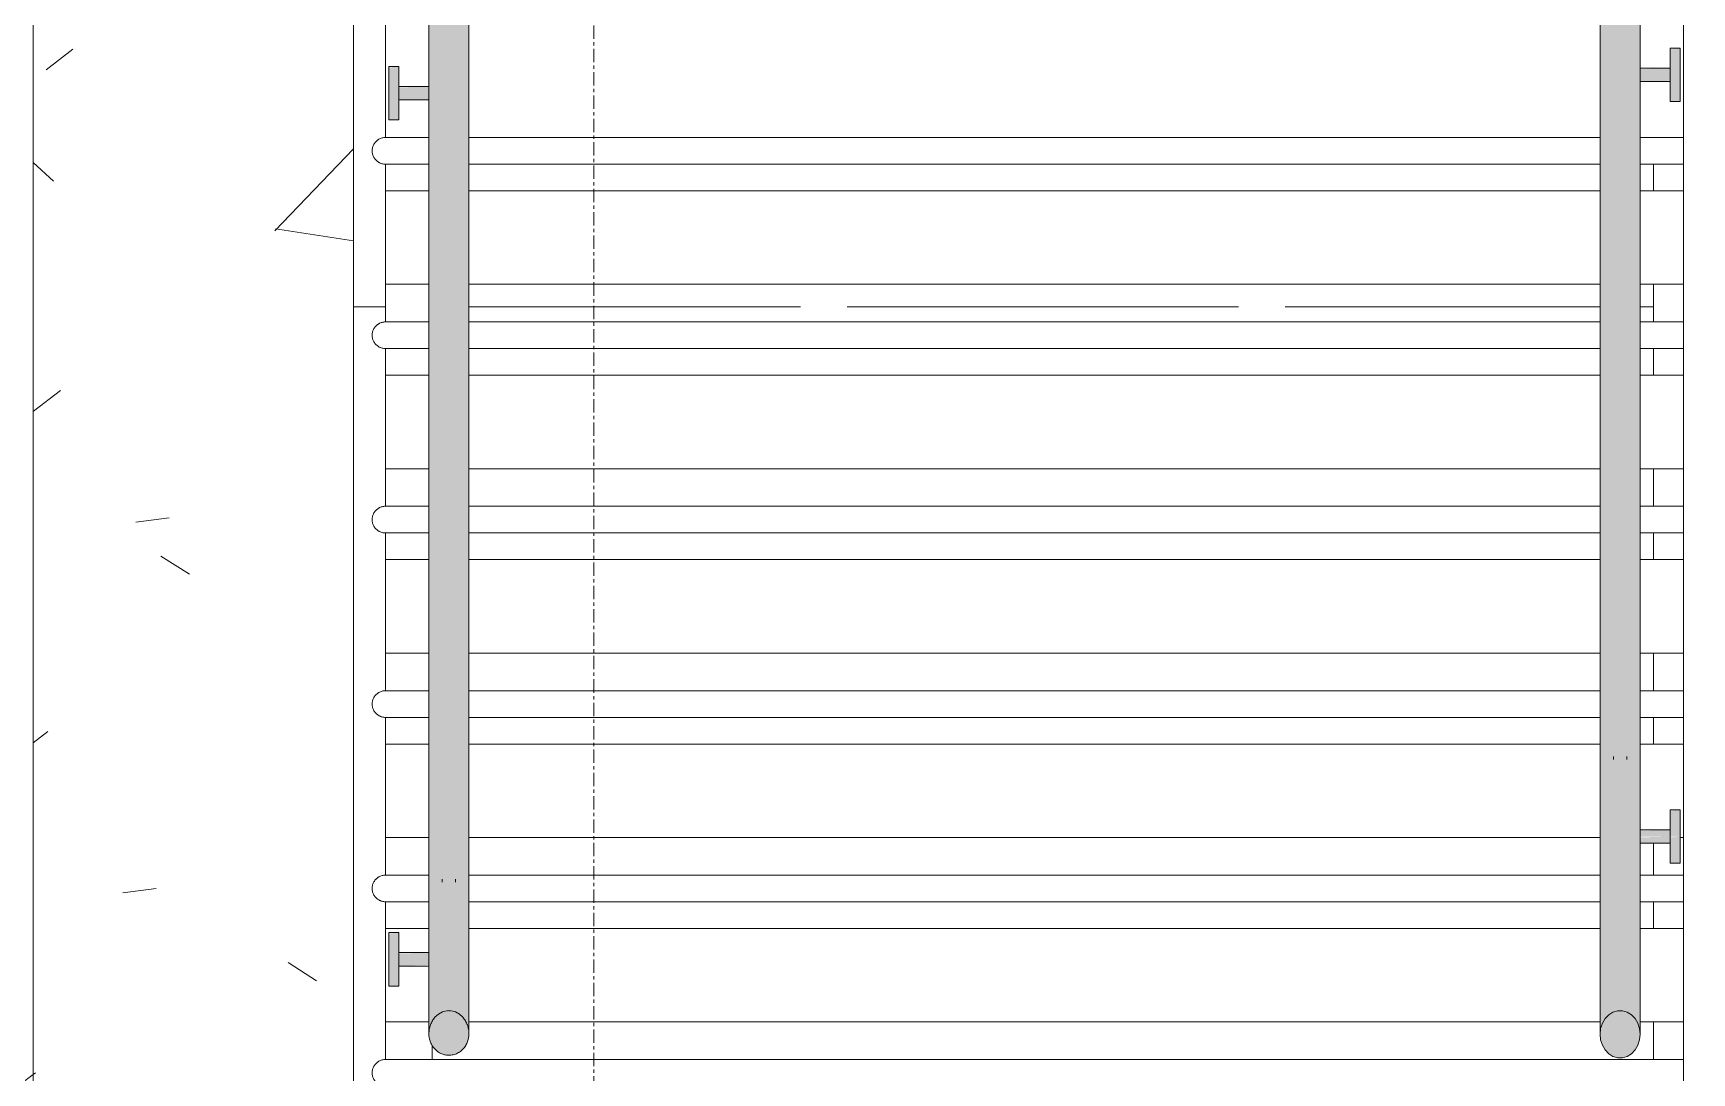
# Model space of a CAD drawing. Header units: inches. Extents: x -4168 to 1483, y -300 to 637.
# Drawn here: x -491.6 to -429.5, y -42 to -3 of the extents above; entities that cross this region are included whole.
import ezdxf

# ---------------------------------------------------------------- set-up
doc = ezdxf.new("R2010")
doc.units = ezdxf.units.IN
doc.header["$MEASUREMENT"] = 0
doc.linetypes.add('Grid Line 1_2_', pattern=[0.875, 0.5, -0.125, 0.125, -0.125])
for name, color, linetype, lineweight in [('0-3', 55, 'Continuous', 9), ('0-5', 10, 'Continuous', 5), ('A-FLOR-8', 55, 'Continuous', 9), ('A-FLOR-HRAL-1', 55, 'Continuous', 9), ('A-FLOR-HRAL-2', 7, 'Continuous', 9), ('A-FLOR-HRAL-4', 41, 'Continuous', 9), ('A-FLOR-PATT-1', 45, 'Continuous', 9), ('A-WALL-PATT-2', 45, 'Continuous', 9), ('I-WALL-3', 7, 'Continuous', 9), ('I-WALL-4', 55, 'Continuous', 9), ('S-FNDN-1', 7, 'Continuous', 9), ('S-GRID-1', 1, 'Grid Line 1_2_', 9), ('S-STRS-3', 55, 'Continuous', 9)]:
    doc.layers.add(name, color=color, linetype=linetype, lineweight=lineweight)
pattern_1 = [(50, (-10964.796, 146.633), (27.5427, -2.4099), [2.88, -31.68]), (355, (-10964.796, 146.633), (-5.32784, 28.8843), [2.304, -25.344]), (100.451, (-10962.5, 146.432), (22.2153, 26.4739), [2.448, -26.924]), (46.184, (-10964.796, 154.313), (40.9819, -6.3564), [4.32, -47.52]), (96.636, (-10961.38, 153.784), (35.8907, 37.4062), [3.671, -40.386]), (351.184, (-10964.796, 154.313), (35.891, 37.4062), [3.456, -38.016]), (21, (-10960.956, 152.393), (22.92104, -15.46073), [2.88, -31.68]), (326, (-10960.956, 152.393), (9.3435, 27.8457), [2.304, -25.344]), (71.451, (-10959.045, 151.105), (32.2648, 12.3844), [2.448, -26.924]), (37.5, (-10964.796, 146.633), (0.46686, 12.78271), [1.267, -23.77, 1.267, -24.461, -25.44]), (37.5, (-10964.796, 146.633), (0.46686, 12.78271), [-50.765, 1.267, -24.173]), (7.5, (-10964.796, 146.633), (10.10159, 15.1451), [1.267, -13.402, 1.267, -23.194, -9.696]), (7.5, (-10964.796, 146.633), (10.10159, 15.1451), [-39.13, 1.267, -8.429]), (327.5, (-10973.359, 146.633), (20.49916, -0.86578), [1.267, -8.333, 1.267, -28.685, -39.744]), (327.5, (-10973.359, 146.633), (20.49916, -0.86578), [-39.552, 1.267, -38.477]), (317.5, (-10977.199, 146.633), (22.39478, 3.8443), [1.267, -11.213, 1.267, -18.624, -28.224]), (317.5, (-10977.199, 146.633), (22.39478, 3.8443), [-32.371, 1.267, -26.957])]

# ---------------------------------------------------------------- blocks, each defined once
blk = doc.blocks.new('Railing - Handrail - Bracket-2694517-BUILDING SECTION - EAST_WEST AT RAMP - LOOKING SOUTH')
at = {"layer": 'A-FLOR-HRAL-2'}
for points in [[(-11494.489, -33.102), (-11494.489, -32.102), (-11494.864, -32.136), (-11494.864, -33.102)], [(-11494.864, -33.102), (-11494.864, -32.852), (-11495.989, -32.886), (-11495.989, -33.102), (-11495.775, -33.102)], [(-11494.864, -33.352), (-11494.864, -33.102), (-11495.989, -33.136), (-11495.989, -33.352), (-11494.878, -33.352)], [(-11494.489, -34.102), (-11494.489, -33.102), (-11494.864, -33.136), (-11494.864, -34.102), (-11494.721, -34.102)]]:
    blk.add_hatch(color=256, dxfattribs=at).paths.add_polyline_path(points, flags=0)
at = {"layer": 'A-FLOR-HRAL-1'}
for p, q in [((-11496.989, -30.102), (-11496.989, -30.217)), ((-11496.489, -30.217), (-11496.489, -30.102)), ((-11494.489, -32.102), (-11494.864, -32.102)), ((-11494.864, -33.102), (-11494.864, -32.102)), ((-11494.489, -32.102), (-11494.489, -33.102)), ((-11494.864, -32.852), (-11495.989, -32.852)), ((-11495.989, -33.352), (-11494.864, -33.352)), ((-11494.864, -34.102), (-11494.864, -33.102)), ((-11494.489, -33.102), (-11494.489, -34.102)), ((-11494.864, -34.102), (-11494.489, -34.102))]:
    blk.add_line(p, q, dxfattribs=at)
blk = doc.blocks.new('Railing - Handrail - Bracket-2694519-BUILDING SECTION - EAST_WEST AT RAMP - LOOKING SOUTH')
at = {"layer": 'A-FLOR-HRAL-2'}
for points in [[(-11494.489, -4.563), (-11494.489, -3.563), (-11494.864, -3.597), (-11494.864, -4.563), (-11494.752, -4.563)], [(-11495.989, -4.563), (-11494.864, -4.563), (-11494.864, -4.313), (-11495.989, -4.347), (-11495.989, -4.498)], [(-11495.377, -4.813), (-11494.864, -4.78), (-11494.864, -4.563), (-11495.989, -4.563), (-11495.989, -4.813)], [(-11494.489, -5.563), (-11494.489, -4.563), (-11494.864, -4.563), (-11494.864, -5.563)]]:
    blk.add_hatch(color=256, dxfattribs=at).paths.add_polyline_path(points, flags=0)
at = {"layer": 'A-FLOR-HRAL-1'}
for p, q in [((-11496.989, -1.563), (-11496.989, -1.681)), ((-11496.489, -1.681), (-11496.489, -1.563)), ((-11494.489, -3.563), (-11494.864, -3.563)), ((-11494.864, -4.563), (-11494.864, -3.563)), ((-11494.489, -3.563), (-11494.489, -4.563)), ((-11494.864, -4.313), (-11495.989, -4.313)), ((-11495.989, -4.813), (-11494.864, -4.813)), ((-11494.864, -5.563), (-11494.864, -4.563)), ((-11494.489, -4.563), (-11494.489, -5.563)), ((-11494.864, -5.563), (-11494.489, -5.563))]:
    blk.add_line(p, q, dxfattribs=at)
blk = doc.blocks.new('Railing - Railing-2659696-BUILDING SECTION - EAST_WEST AT RAMP - LOOKING SOUTH')
at = {"layer": 'A-FLOR-HRAL-4'}
for points in [[(-11497.489, -40.509), (-11497.403, -40.097), (-11497.27, -39.889), (-11497.114, -39.748), (-11496.934, -39.66), (-11496.739, -39.63), (-11496.545, -39.66), (-11496.427, -39.71), (-11496.209, -39.889), (-11496.106, -40.045), (-11496.015, -40.285), (-11496.011, -40.297), (-11495.989, -40.297), (-11496.015, 35.223), (-11496.178, 35.473), (-11496.313, 35.575), (-11496.427, 35.63), (-11496.739, 35.694), (-11497.114, 35.609), (-11497.301, 35.473), (-11497.403, 35.346), (-11497.468, 35.199), (-11497.489, 35.059), (-11497.489, -40.297)], [(-11496.83, -41.388), (-11496.649, -41.388), (-11496.427, -41.308), (-11496.313, -41.238), (-11496.09, -40.945), (-11496.015, -40.732), (-11496.011, -40.721), (-11496.011, -40.297), (-11496.106, -40.045), (-11496.209, -39.889), (-11496.427, -39.71), (-11496.545, -39.66), (-11496.739, -39.63), (-11496.934, -39.66), (-11497.114, -39.748), (-11497.27, -39.889), (-11497.389, -40.072), (-11497.464, -40.285), (-11497.468, -40.297), (-11497.468, -40.721), (-11497.389, -40.945), (-11497.301, -41.096), (-11497.051, -41.309), (-11497.005, -41.337)]]:
    blk.add_hatch(color=256, dxfattribs=at).paths.add_polyline_path(points, flags=0)
at = {"layer": 'A-FLOR-HRAL-1'}
for p, q in [((-11497.489, 35.059), (-11497.489, -40.509)), ((-11495.989, -40.509), (-11495.989, 35.059))]:
    blk.add_line(p, q, dxfattribs=at)
at = {"layer": 'A-FLOR-HRAL-2', "flags": 128}
for points in [[(-11495.989, -40.509), (-11496.011, -40.297), (-11496.075, -40.097), (-11496.178, -39.922), (-11496.313, -39.78), (-11496.473, -39.681), (-11496.649, -39.63), (-11496.83, -39.63), (-11497.005, -39.681), (-11497.165, -39.78), (-11497.301, -39.922), (-11497.403, -40.097), (-11497.468, -40.297), (-11497.489, -40.509)], [(-11497.489, -40.509), (-11497.468, -40.721), (-11497.403, -40.92), (-11497.301, -41.096), (-11497.165, -41.238), (-11497.005, -41.337), (-11496.83, -41.388), (-11496.649, -41.388), (-11496.473, -41.337), (-11496.313, -41.238), (-11496.178, -41.096), (-11496.075, -40.92), (-11496.011, -40.721), (-11495.989, -40.509)]]:
    blk.add_lwpolyline(points, dxfattribs=at)
for name in ['Railing - Handrail - Bracket-2694519-BUILDING SECTION - EAST_WEST AT RAMP - LOOKING SOUTH', 'Railing - Handrail - Bracket-2694517-BUILDING SECTION - EAST_WEST AT RAMP - LOOKING SOUTH']:
    blk.add_blockref(name, (0, 0))
blk = doc.blocks.new('Railing - Handrail - Bracket-2694525-BUILDING SECTION - EAST_WEST AT RAMP - LOOKING SOUTH')
at = {"layer": 'A-FLOR-HRAL-2'}
for points in [[(-11542.489, -5.25), (-11542.489, -4.25), (-11542.864, -4.284), (-11542.864, -5.25)], [(-11542.489, -6.25), (-11542.489, -5.25), (-11542.864, -5.25), (-11542.864, -6.25)], [(-11542.087, -5.25), (-11541.364, -5.25), (-11541.364, -5), (-11542.489, -5.033), (-11542.489, -5.25)], [(-11541.364, -5.5), (-11541.364, -5.25), (-11542.489, -5.25), (-11542.489, -5.5)]]:
    blk.add_hatch(color=256, dxfattribs=at).paths.add_polyline_path(points, flags=0)
at = {"layer": 'A-FLOR-HRAL-1'}
for p, q in [((-11540.864, -2.25), (-11540.864, -2.368)), ((-11540.364, -2.368), (-11540.364, -2.25)), ((-11542.489, -4.25), (-11542.864, -4.25)), ((-11542.864, -5.25), (-11542.864, -4.25)), ((-11542.489, -4.25), (-11542.489, -5.25)), ((-11542.864, -6.25), (-11542.864, -5.25)), ((-11541.364, -5), (-11542.489, -5)), ((-11542.489, -5.25), (-11542.489, -6.25)), ((-11542.489, -5.5), (-11541.364, -5.5)), ((-11542.864, -6.25), (-11542.489, -6.25))]:
    blk.add_line(p, q, dxfattribs=at)
blk = doc.blocks.new('Railing - Handrail - Bracket-2694527-BUILDING SECTION - EAST_WEST AT RAMP - LOOKING SOUTH')
at = {"layer": 'A-FLOR-HRAL-2'}
for points in [[(-11542.864, -37.702), (-11542.489, -37.702), (-11542.489, -36.702), (-11542.864, -36.736), (-11542.864, -37.443)], [(-11542.489, -38.702), (-11542.489, -37.702), (-11542.864, -37.702), (-11542.864, -38.702)], [(-11542.087, -37.702), (-11541.364, -37.702), (-11541.364, -37.452), (-11542.489, -37.485), (-11542.489, -37.702)], [(-11542.489, -37.952), (-11541.364, -37.917), (-11541.364, -37.702), (-11542.489, -37.702), (-11542.489, -37.943)]]:
    blk.add_hatch(color=256, dxfattribs=at).paths.add_polyline_path(points, flags=0)
at = {"layer": 'A-FLOR-HRAL-1'}
for p, q in [((-11540.864, -34.702), (-11540.864, -34.817)), ((-11540.364, -34.817), (-11540.364, -34.702)), ((-11542.489, -36.702), (-11542.864, -36.702)), ((-11542.864, -37.702), (-11542.864, -36.702)), ((-11542.489, -36.702), (-11542.489, -37.702)), ((-11542.864, -38.702), (-11542.864, -37.702)), ((-11541.364, -37.452), (-11542.489, -37.452)), ((-11542.489, -37.702), (-11542.489, -38.702)), ((-11542.489, -37.952), (-11541.364, -37.952)), ((-11542.864, -38.702), (-11542.489, -38.702))]:
    blk.add_line(p, q, dxfattribs=at)
blk = doc.blocks.new('Railing - Railing-2658776-BUILDING SECTION - EAST_WEST AT RAMP - LOOKING SOUTH')
at = {"layer": 'A-FLOR-HRAL-4'}
for points in [[(-11541.364, -40.329), (-11541.305, -40.081), (-11541.136, -39.872), (-11540.857, -39.671), (-11540.532, -39.628), (-11540.223, -39.753), (-11539.924, -40.082), (-11539.864, -40.158), (-11539.89, 35.223), (-11539.965, 35.376), (-11540.084, 35.508), (-11540.239, 35.609), (-11540.614, 35.694), (-11540.989, 35.609), (-11541.145, 35.508), (-11541.264, 35.376), (-11541.349, 35.155), (-11541.364, 35.059), (-11541.364, -40.319)], [(-11540.75, -41.283), (-11540.479, -41.283), (-11540.227, -41.182), (-11539.996, -40.932), (-11539.89, -40.653), (-11539.879, -40.319), (-11539.996, -40.007), (-11540.239, -39.744), (-11540.42, -39.664), (-11540.809, -39.658), (-11541.006, -39.753), (-11541.234, -40.008), (-11541.35, -40.329), (-11541.339, -40.653), (-11541.264, -40.871), (-11541.2, -40.996), (-11541.002, -41.182), (-11540.75, -41.283)]]:
    blk.add_hatch(color=256, dxfattribs=at).paths.add_polyline_path(points, flags=0)
at = {"layer": 'A-FLOR-HRAL-1'}
for p, q in [((-11541.364, 35.059), (-11541.364, -40.329)), ((-11539.864, -40.329), (-11539.864, 35.059))]:
    blk.add_line(p, q, dxfattribs=at)
at = {"layer": 'A-FLOR-HRAL-1', "flags": 128}
for points in [[(-11541.364, -40.486), (-11541.364, -40.437), (-11541.364, -40.384), (-11541.364, -40.329)], [(-11539.864, -40.329), (-11539.864, -40.385), (-11539.864, -40.438), (-11539.864, -40.486)]]:
    blk.add_lwpolyline(points, dxfattribs=at)
at = {"layer": 'A-FLOR-HRAL-2', "flags": 128}
blk.add_lwpolyline([(-11540.093, -39.872), (-11540.223, -39.753), (-11540.372, -39.671), (-11540.532, -39.628), (-11540.697, -39.628), (-11540.857, -39.671), (-11541.006, -39.753), (-11541.136, -39.872)], dxfattribs=at)
at = {"layer": 'A-FLOR-HRAL-2'}
for points in [[(-11541.136, -39.872), (-11541.173, -39.915), (-11541.238, -40.005), (-11541.31, -40.157), (-11541.354, -40.319), (-11541.364, -40.429), (-11541.364, -40.486)], [(-11539.864, -40.486), (-11539.865, -40.429), (-11539.875, -40.319), (-11539.919, -40.157), (-11539.991, -40.005), (-11540.056, -39.915), (-11540.093, -39.872)]]:
    blk.add_open_spline(points, degree=3, dxfattribs=at)
blk.add_open_spline([(-11541.364, -40.486), (-11541.364, -40.58), (-11541.344, -40.712), (-11541.274, -40.882), (-11541.203, -40.999), (-11541.111, -41.101), (-11541.004, -41.186), (-11540.882, -41.248), (-11540.767, -41.283), (-11540.666, -41.296), (-11540.579, -41.297), (-11540.495, -41.288), (-11540.413, -41.269), (-11540.332, -41.239), (-11540.255, -41.2), (-11540.185, -41.155), (-11540.119, -41.099), (-11540.059, -41.036), (-11539.991, -40.948), (-11539.896, -40.767), (-11539.864, -40.603), (-11539.864, -40.486)], degree=3, knots=[0, 0, 0, 0, 0.111111, 0.166667, 0.222222, 0.277778, 0.333333, 0.388889, 0.444444, 0.479167, 0.513889, 0.548611, 0.583333, 0.618056, 0.652778, 0.6875, 0.722222, 0.756944, 0.791667, 0.861111, 1, 1, 1, 1], dxfattribs=at)
for name in ['Railing - Handrail - Bracket-2694525-BUILDING SECTION - EAST_WEST AT RAMP - LOOKING SOUTH', 'Railing - Handrail - Bracket-2694527-BUILDING SECTION - EAST_WEST AT RAMP - LOOKING SOUTH']:
    blk.add_blockref(name, (0, 0))
blk = doc.blocks.new('CTR - 1st Phase -Stairs _ Elevators_rvt-2-BUILDING SECTION - EAST_WEST AT RAMP - LOOKING SOUTH')
at = {"layer": 'A-WALL-PATT-2'}
h = blk.add_hatch(dxfattribs=at)
h.set_pattern_fill('FP_24', color=256, style=0, pattern_type=2)
h.set_pattern_definition([(0, (-10964.796, 146.633), (30.72, 7.68), [1.267, -21.773, 1.267, -21.773, -122.88]), (0, (-10964.796, 146.633), (30.72, 7.68), [-46.08, 1.267, -44.813, 1.267, -21.773, -53.76]), (0, (-10964.796, 146.633), (30.72, 7.68), [-115.2, 1.267, -14.093, 1.267, -37.133]), (120, (-10953.276, 150.473), (-22.011075, 22.7643), [1.267, -21.773, 1.267, -21.773, -122.88]), (120, (-10953.276, 150.473), (-22.011075, 22.7643), [-46.08, 1.267, -44.813, 1.267, -21.773, -53.76]), (120, (-10953.276, 150.473), (-22.011075, 22.7643), [-115.2, 1.267, -14.093, 1.267, -37.133]), (240, (-10949.436, 165.833), (-8.708925, -30.4443), [1.267, -21.773, 1.267, -21.773, -122.88]), (240, (-10949.436, 165.833), (-8.708925, -30.4443), [-46.08, 1.267, -44.813, 1.267, -21.773, -53.76]), (240, (-10949.436, 165.833), (-8.708925, -30.4443), [-115.2, 1.267, -14.093, 1.267, -37.133])])
h.paths.add_polyline_path([(-11494.364, -152), (-11493.739, -152), (-11493.739, -78), (-11494.364, -78), (-11494.364, -143.014)], flags=0)
h.paths.add_polyline_path([(-11493.739, -76), (-11493.739, 0), (-11494.364, 0), (-11494.364, -76)], flags=0)
at = {"layer": 'A-FLOR-8'}
blk.add_line((-11542.989, -6.909), (-11542.989, 0), dxfattribs=at)
at = {"layer": 'I-WALL-3'}
blk.add_line((-11494.364, 0), (-11494.364, -152), dxfattribs=at)
at = {"layer": 'I-WALL-4'}
for p, q in [((-11542.989, -13.25), (-11544.189, -13.25)), ((-11527.448, -13.25), (-11539.864, -13.25)), ((-11511.031, -13.25), (-11525.698, -13.25)), ((-11497.489, -13.25), (-11509.281, -13.25)), ((-11495.489, -13.25), (-11495.989, -13.25))]:
    blk.add_line(p, q, dxfattribs=at)
at = {"layer": 'S-STRS-3'}
for p, q in [((-11541.356, -6.909), (-11542.989, -6.909)), ((-11497.489, -6.909), (-11539.873, -6.909)), ((-11494.364, -6.909), (-11495.989, -6.909)), ((-11542.989, -8.909), (-11542.989, -7.909)), ((-11542.989, -7.909), (-11541.356, -7.909)), ((-11539.873, -7.909), (-11497.489, -7.909)), ((-11495.989, -7.909), (-11494.364, -7.909)), ((-11495.489, -7.909), (-11495.489, -8.909)), ((-11542.989, -12.409), (-11542.989, -8.909)), ((-11541.356, -8.909), (-11542.989, -8.909)), ((-11497.489, -8.909), (-11539.873, -8.909)), ((-11494.364, -8.909), (-11495.989, -8.909)), ((-11542.989, -13.818), (-11542.989, -12.409)), ((-11541.364, -12.409), (-11542.989, -12.409)), ((-11497.489, -12.409), (-11539.864, -12.409)), ((-11494.364, -12.409), (-11495.989, -12.409)), ((-11495.489, -12.409), (-11495.489, -13.818)), ((-11541.364, -13.818), (-11542.989, -13.818)), ((-11497.489, -13.818), (-11539.864, -13.818)), ((-11494.364, -13.818), (-11495.989, -13.818)), ((-11542.989, -15.818), (-11542.989, -14.818)), ((-11542.989, -14.818), (-11541.364, -14.818)), ((-11539.864, -14.818), (-11497.489, -14.818)), ((-11495.989, -14.818), (-11494.364, -14.818)), ((-11495.489, -14.818), (-11495.489, -15.818)), ((-11542.989, -19.318), (-11542.989, -15.818)), ((-11541.364, -15.818), (-11542.989, -15.818)), ((-11497.489, -15.818), (-11539.864, -15.818)), ((-11494.364, -15.818), (-11495.989, -15.818)), ((-11542.989, -20.727), (-11542.989, -19.318)), ((-11541.364, -19.318), (-11542.989, -19.318)), ((-11497.489, -19.318), (-11539.864, -19.318)), ((-11494.364, -19.318), (-11495.989, -19.318)), ((-11495.489, -19.318), (-11495.489, -20.727)), ((-11541.364, -20.727), (-11542.989, -20.727)), ((-11497.489, -20.727), (-11539.864, -20.727)), ((-11494.364, -20.727), (-11495.989, -20.727)), ((-11542.989, -22.727), (-11542.989, -21.727)), ((-11542.989, -21.727), (-11541.364, -21.727)), ((-11539.864, -21.727), (-11497.489, -21.727)), ((-11495.989, -21.727), (-11494.364, -21.727)), ((-11495.489, -21.727), (-11495.489, -22.727)), ((-11542.989, -26.227), (-11542.989, -22.727)), ((-11541.364, -22.727), (-11542.989, -22.727)), ((-11497.489, -22.727), (-11539.864, -22.727)), ((-11494.364, -22.727), (-11495.989, -22.727)), ((-11542.989, -27.636), (-11542.989, -26.227)), ((-11541.364, -26.227), (-11542.989, -26.227)), ((-11497.489, -26.227), (-11539.864, -26.227)), ((-11494.364, -26.227), (-11495.989, -26.227)), ((-11495.489, -26.227), (-11495.489, -27.636)), ((-11541.364, -27.636), (-11542.989, -27.636)), ((-11497.489, -27.636), (-11539.864, -27.636)), ((-11494.364, -27.636), (-11495.989, -27.636)), ((-11542.989, -29.636), (-11542.989, -28.636)), ((-11542.989, -28.636), (-11541.364, -28.636)), ((-11539.864, -28.636), (-11497.489, -28.636)), ((-11495.989, -28.636), (-11494.364, -28.636)), ((-11495.489, -28.636), (-11495.489, -29.636)), ((-11542.989, -33.136), (-11542.989, -29.636)), ((-11541.364, -29.636), (-11542.989, -29.636)), ((-11497.489, -29.636), (-11539.864, -29.636)), ((-11494.364, -29.636), (-11495.989, -29.636)), ((-11542.989, -34.545), (-11542.989, -33.136)), ((-11541.364, -33.136), (-11542.989, -33.136)), ((-11497.489, -33.136), (-11539.864, -33.136)), ((-11495.489, -33.344), (-11495.489, -34.545)), ((-11494.364, -33.136), (-11494.489, -33.136)), ((-11541.364, -34.545), (-11542.989, -34.545)), ((-11497.489, -34.545), (-11539.864, -34.545)), ((-11494.364, -34.545), (-11495.989, -34.545)), ((-11542.989, -36.545), (-11542.989, -35.545)), ((-11542.989, -35.545), (-11541.364, -35.545)), ((-11539.864, -35.545), (-11497.489, -35.545)), ((-11495.989, -35.545), (-11494.364, -35.545)), ((-11495.489, -35.545), (-11495.489, -36.545)), ((-11542.989, -40.045), (-11542.989, -36.545)), ((-11541.364, -36.545), (-11542.989, -36.545)), ((-11497.489, -36.545), (-11539.864, -36.545)), ((-11494.364, -36.545), (-11495.989, -36.545)), ((-11542.989, -41.455), (-11542.989, -40.045)), ((-11541.364, -40.045), (-11542.989, -40.045)), ((-11497.489, -40.045), (-11539.864, -40.045)), ((-11494.364, -40.045), (-11495.989, -40.045)), ((-11495.489, -40.045), (-11495.489, -41.455)), ((-11541.239, -40.919), (-11541.239, -41.455)), ((-11494.364, -41.455), (-11542.989, -41.455))]:
    blk.add_line(p, q, dxfattribs=at)
for points in [[(-11542.989, -6.909), (-11543.034, -6.909), (-11543.098, -6.918), (-11543.181, -6.946), (-11543.23, -6.97), (-11543.267, -6.993), (-11543.303, -7.018), (-11543.336, -7.047), (-11543.365, -7.079), (-11543.393, -7.113), (-11543.424, -7.158), (-11543.453, -7.217), (-11543.481, -7.3), (-11543.495, -7.409), (-11543.481, -7.518), (-11543.453, -7.601), (-11543.424, -7.66), (-11543.393, -7.705), (-11543.365, -7.739), (-11543.336, -7.771), (-11543.295, -7.807), (-11543.249, -7.837), (-11543.211, -7.858), (-11543.171, -7.876), (-11543.098, -7.9), (-11543.034, -7.909), (-11542.989, -7.909)], [(-11542.989, -13.818), (-11543.034, -13.818), (-11543.098, -13.827), (-11543.181, -13.855), (-11543.23, -13.879), (-11543.267, -13.902), (-11543.303, -13.928), (-11543.336, -13.956), (-11543.365, -13.988), (-11543.393, -14.022), (-11543.424, -14.067), (-11543.453, -14.126), (-11543.481, -14.209), (-11543.495, -14.318), (-11543.481, -14.427), (-11543.453, -14.51), (-11543.424, -14.569), (-11543.393, -14.614), (-11543.365, -14.648), (-11543.336, -14.68), (-11543.295, -14.716), (-11543.249, -14.746), (-11543.211, -14.767), (-11543.171, -14.785), (-11543.098, -14.81), (-11543.034, -14.818), (-11542.989, -14.818)], [(-11542.989, -20.727), (-11543.034, -20.727), (-11543.098, -20.736), (-11543.181, -20.764), (-11543.23, -20.788), (-11543.267, -20.811), (-11543.303, -20.837), (-11543.336, -20.866), (-11543.365, -20.897), (-11543.393, -20.931), (-11543.424, -20.977), (-11543.453, -21.035), (-11543.481, -21.118), (-11543.495, -21.227), (-11543.481, -21.336), (-11543.453, -21.419), (-11543.424, -21.478), (-11543.393, -21.523), (-11543.365, -21.557), (-11543.336, -21.589), (-11543.295, -21.625), (-11543.249, -21.655), (-11543.211, -21.676), (-11543.171, -21.694), (-11543.098, -21.719), (-11543.034, -21.727), (-11542.989, -21.727)], [(-11542.989, -27.636), (-11543.034, -27.636), (-11543.098, -27.645), (-11543.181, -27.673), (-11543.23, -27.697), (-11543.267, -27.72), (-11543.303, -27.746), (-11543.336, -27.775), (-11543.365, -27.806), (-11543.393, -27.84), (-11543.424, -27.886), (-11543.453, -27.944), (-11543.481, -28.027), (-11543.495, -28.136), (-11543.481, -28.245), (-11543.453, -28.328), (-11543.424, -28.387), (-11543.393, -28.433), (-11543.365, -28.466), (-11543.336, -28.498), (-11543.295, -28.534), (-11543.249, -28.565), (-11543.211, -28.585), (-11543.171, -28.603), (-11543.098, -28.628), (-11543.034, -28.636), (-11542.989, -28.636)], [(-11542.989, -34.545), (-11543.034, -34.545), (-11543.098, -34.554), (-11543.181, -34.582), (-11543.23, -34.606), (-11543.267, -34.629), (-11543.303, -34.655), (-11543.336, -34.684), (-11543.365, -34.716), (-11543.393, -34.749), (-11543.424, -34.795), (-11543.453, -34.854), (-11543.481, -34.936), (-11543.495, -35.045), (-11543.481, -35.155), (-11543.453, -35.237), (-11543.424, -35.296), (-11543.393, -35.342), (-11543.365, -35.375), (-11543.336, -35.407), (-11543.295, -35.443), (-11543.249, -35.474), (-11543.211, -35.494), (-11543.171, -35.512), (-11543.098, -35.537), (-11543.034, -35.545), (-11542.989, -35.545)], [(-11542.989, -41.455), (-11543.034, -41.455), (-11543.098, -41.463), (-11543.181, -41.491), (-11543.23, -41.515), (-11543.267, -41.539), (-11543.303, -41.564), (-11543.336, -41.593), (-11543.365, -41.625), (-11543.393, -41.658), (-11543.424, -41.704), (-11543.453, -41.763), (-11543.481, -41.845), (-11543.495, -41.955), (-11543.481, -42.064), (-11543.453, -42.146), (-11543.424, -42.205), (-11543.393, -42.251), (-11543.365, -42.284), (-11543.336, -42.316), (-11543.295, -42.352), (-11543.249, -42.383), (-11543.211, -42.403), (-11543.171, -42.421), (-11543.098, -42.446), (-11543.034, -42.455), (-11542.989, -42.455)]]:
    blk.add_open_spline(points, degree=3, knots=[0, 0, 0, 0, 0.083333, 0.125, 0.166667, 0.1875, 0.208333, 0.25, 0.270833, 0.291667, 0.333333, 0.375, 0.416667, 0.5, 0.583333, 0.625, 0.666667, 0.708333, 0.729167, 0.75, 0.791667, 0.833333, 0.854167, 0.875, 0.916667, 1, 1, 1, 1], dxfattribs=at)
at = {"layer": '0-3'}
for name in ['Railing - Railing-2658776-BUILDING SECTION - EAST_WEST AT RAMP - LOOKING SOUTH', 'Railing - Railing-2659696-BUILDING SECTION - EAST_WEST AT RAMP - LOOKING SOUTH']:
    blk.add_blockref(name, (0, 0), dxfattribs=at)
blk = doc.blocks.new('CTR - 1st Phase - Structure_rvt-2-BUILDING SECTION - EAST_WEST AT RAMP - LOOKING SOUTH')
at = {"layer": 'A-FLOR-PATT-1'}
h = blk.add_hatch(dxfattribs=at)
h.set_pattern_fill('FP_34', color=256, style=0, pattern_type=2)
h.set_pattern_definition(pattern_1)
h.paths.add_polyline_path([(-11783.189, -45.978), (-11556.189, -45.978), (-11556.189, -39.959), (-11831.189, -39.959), (-11831.189, -45.978), (-11783.999, -45.978)], flags=0)
at = {"layer": 'A-WALL-PATT-2'}
h = blk.add_hatch(dxfattribs=at)
h.set_pattern_fill('FP_34', color=256, style=0, pattern_type=2)
h.set_pattern_definition(pattern_1)
h.paths.add_polyline_path([(-11556.189, -168), (-11544.189, -168), (-11544.189, 118.5), (-11556.189, 118.5), (-11556.189, -162.002)], flags=0)
at = {"layer": 'S-FNDN-1'}
for p, q in [((-11556.189, 118.5), (-11556.189, -168)), ((-11544.189, -168), (-11544.189, 118.5))]:
    blk.add_line(p, q, dxfattribs=at)

msp = doc.modelspace()

# ---------------------------------------------------------------- linework, layer by layer
at = {"layer": 'S-GRID-1'}
msp.add_line((-470.6226, -159.8356), (-470.6226, 428.6716), dxfattribs=at)

# ---------------------------------------------------------------- block references
at = {"layer": '0-5'}
for name in ['CTR - 1st Phase - Structure_rvt-2-BUILDING SECTION - EAST_WEST AT RAMP - LOOKING SOUTH', 'CTR - 1st Phase -Stairs _ Elevators_rvt-2-BUILDING SECTION - EAST_WEST AT RAMP - LOOKING SOUTH']:
    msp.add_blockref(name, (11064.5668, 0), dxfattribs=at)

doc.saveas('drawing.dxf')
